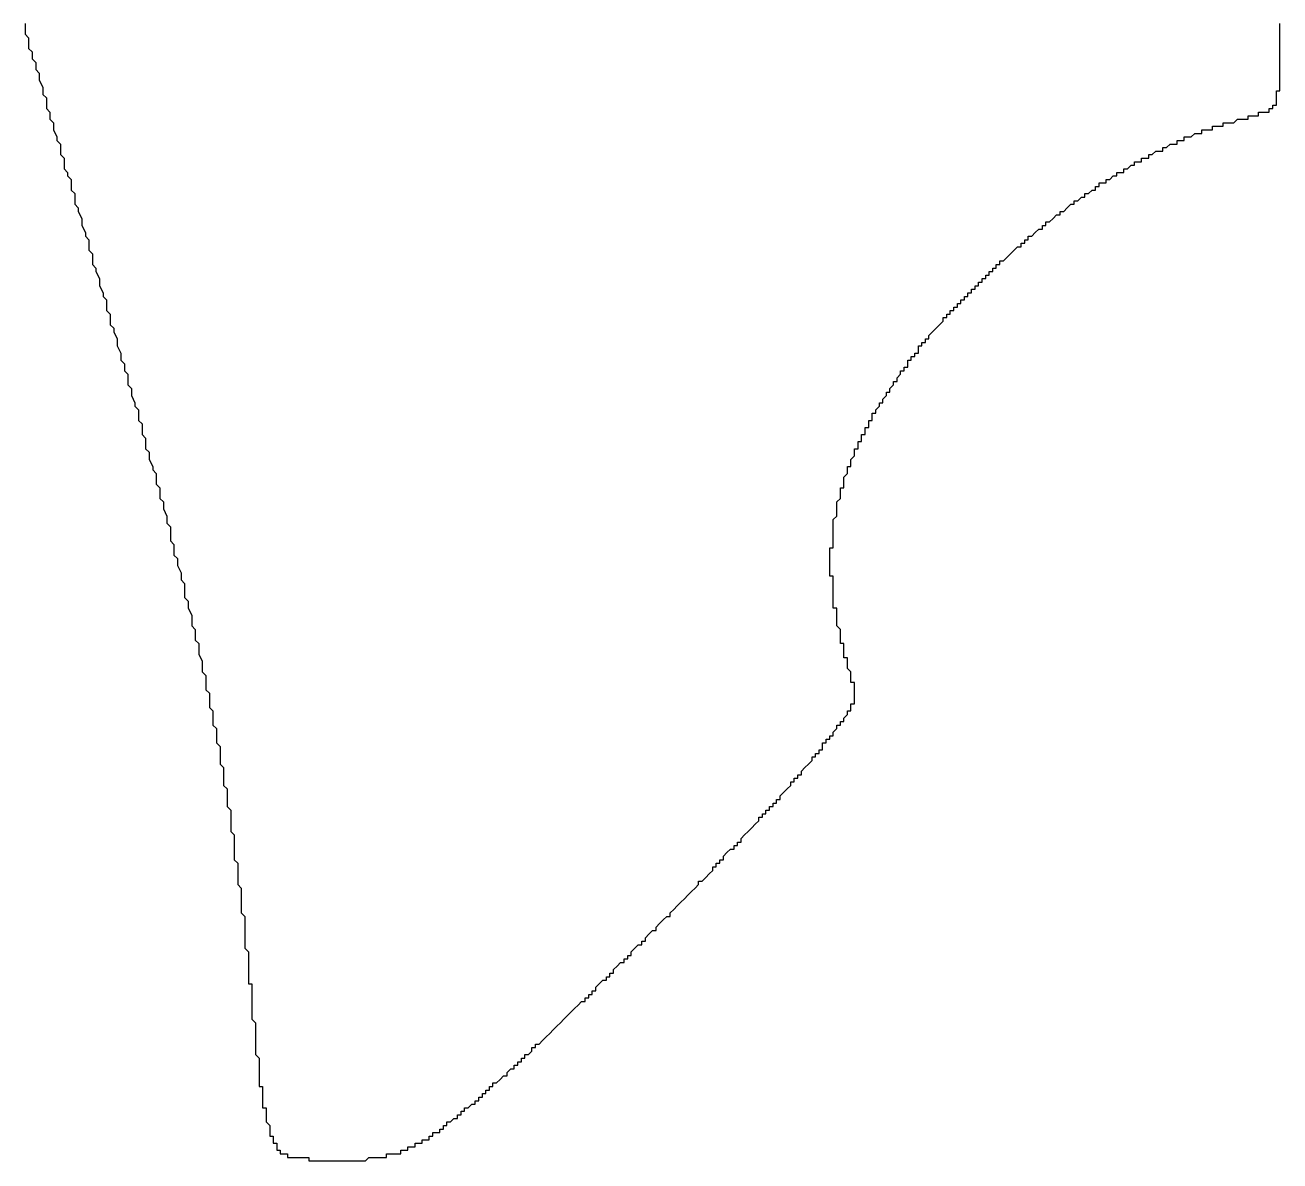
# Model space of a CAD drawing. Header units: millimetres. Extents: x 111 to 2999, y 81 to 1941.
# Drawn here: x 988.7 to 992.24, y 612.233 to 615.438 of the extents above; entities that cross this region are included whole.
import ezdxf

# ---------------------------------------------------------------- set-up
doc = ezdxf.new("R2010")
doc.units = ezdxf.units.MM

msp = doc.modelspace()

# ---------------------------------------------------------------- linework, layer by layer
for points in [[(988.7002, 615.4426, 0), (988.7002, 615.4226, 0), (988.7002, 615.4126, 0), (988.7102, 615.4026, 0), (988.7102, 615.3926, 0), (988.7102, 615.3726, 0), (988.7202, 615.3626, 0), (988.7202, 615.3526, 0), (988.7202, 615.3426, 0), (988.7302, 615.3326, 0), (988.7302, 615.3126, 0), (988.7402, 615.3026, 0), (988.7402, 615.2926, 0), (988.7402, 615.2826, 0), (988.7502, 615.2626, 0), (988.7502, 615.2526, 0), (988.7502, 615.2426, 0), (988.7602, 615.2326, 0), (988.7602, 615.2126, 0), (988.7602, 615.2026, 0), (988.7702, 615.1926, 0), (988.7702, 615.1726, 0), (988.7802, 615.1626, 0), (988.7802, 615.1526, 0), (988.7802, 615.1426, 0), (988.7902, 615.1226, 0), (988.7902, 615.1126, 0), (988.8002, 615.1026, 0), (988.8002, 615.0926, 0), (988.8002, 615.0726, 0), (988.8102, 615.0626, 0), (988.8102, 615.0526, 0), (988.8102, 615.0326, 0), (988.8202, 615.0226, 0), (988.8202, 615.0126, 0), (988.8302, 615.0026, 0), (988.8302, 614.9826, 0), (988.8302, 614.9726, 0), (988.8402, 614.9626, 0), (988.8402, 614.9426, 0), (988.8402, 614.9326, 0), (988.8502, 614.9226, 0), (988.8502, 614.9126, 0), (988.8602, 614.8926, 0), (988.8602, 614.8826, 0), (988.8602, 614.8726, 0), (988.8702, 614.8526, 0), (988.8702, 614.8426, 0), (988.8802, 614.8326, 0), (988.8802, 614.8126, 0), (988.8802, 614.8026, 0), (988.8902, 614.7926, 0), (988.8902, 614.7826, 0), (988.8902, 614.7626, 0), (988.9002, 614.7526, 0), (988.9002, 614.7426, 0), (988.9102, 614.7226, 0), (988.9102, 614.7126, 0), (988.9102, 614.7026, 0), (988.9202, 614.6826, 0), (988.9202, 614.6726, 0), (988.9302, 614.6626, 0), (988.9302, 614.6526, 0), (988.9302, 614.6326, 0), (988.9402, 614.6226, 0), (988.9402, 614.6126, 0), (988.9402, 614.5926, 0), (988.9502, 614.5826, 0), (988.9502, 614.5726, 0), (988.9602, 614.5526, 0), (988.9602, 614.5426, 0), (988.9602, 614.5326, 0), (988.9702, 614.5126, 0), (988.9702, 614.5026, 0), (988.9702, 614.4926, 0), (988.9802, 614.4826, 0), (988.9802, 614.4626, 0), (988.9902, 614.4526, 0), (988.9902, 614.4426, 0), (988.9902, 614.4226, 0), (989.0002, 614.4126, 0), (989.0002, 614.4026, 0), (989.0002, 614.3926, 0), (989.0102, 614.3726, 0), (989.0102, 614.3626, 0), (989.0202, 614.3526, 0), (989.0202, 614.3326, 0), (989.0202, 614.3226, 0), (989.0302, 614.3126, 0), (989.0302, 614.3026, 0), (989.0302, 614.2826, 0), (989.0402, 614.2726, 0), (989.0402, 614.2626, 0), (989.0402, 614.2426, 0), (989.0502, 614.2326, 0), (989.0502, 614.2226, 0), (989.0502, 614.2126, 0), (989.0602, 614.1926, 0), (989.0602, 614.1826, 0), (989.0702, 614.1726, 0), (989.0702, 614.1526, 0), (989.0702, 614.1426, 0), (989.0802, 614.1326, 0), (989.0802, 614.1226, 0), (989.0802, 614.1026, 0), (989.0902, 614.0926, 0), (989.0902, 614.0826, 0), (989.0902, 614.0726, 0), (989.1002, 614.0526, 0), (989.1002, 614.0426, 0), (989.1002, 614.0326, 0), (989.1102, 614.0226, 0), (989.1102, 614.0026, 0), (989.1102, 613.9926, 0), (989.1102, 613.9826, 0), (989.1202, 613.9726, 0), (989.1202, 613.9526, 0), (989.1202, 613.9426, 0), (989.1302, 613.9326, 0), (989.1302, 613.9226, 0), (989.1302, 613.9126, 0), (989.1402, 613.8926, 0), (989.1402, 613.8826, 0), (989.1402, 613.8726, 0), (989.1502, 613.8626, 0), (989.1502, 613.8526, 0), (989.1502, 613.8326, 0), (989.1502, 613.8226, 0), (989.1602, 613.8126, 0), (989.1602, 613.8026, 0), (989.1602, 613.7926, 0), (989.1702, 613.7726, 0), (989.1702, 613.7626, 0), (989.1702, 613.7526, 0), (989.1702, 613.7426, 0), (989.1802, 613.7326, 0), (989.1802, 613.7126, 0), (989.1802, 613.7026, 0), (989.1902, 613.6926, 0), (989.1902, 613.6826, 0), (989.1902, 613.6726, 0), (989.1902, 613.6626, 0), (989.2002, 613.6426, 0), (989.2002, 613.6326, 0), (989.2002, 613.6226, 0), (989.2002, 613.6126, 0), (989.2102, 613.6026, 0), (989.2102, 613.5926, 0), (989.2102, 613.5826, 0), (989.2102, 613.5626, 0), (989.2202, 613.5526, 0), (989.2202, 613.5426, 0), (989.2202, 613.5326, 0), (989.2202, 613.5226, 0), (989.2202, 613.5126, 0), (989.2302, 613.5026, 0), (989.2302, 613.4926, 0), (989.2302, 613.4826, 0), (989.2302, 613.4626, 0), (989.2402, 613.4526, 0), (989.2402, 613.4426, 0), (989.2402, 613.4326, 0), (989.2402, 613.4226, 0), (989.2402, 613.4126, 0), (989.2502, 613.4026, 0), (989.2502, 613.3926, 0), (989.2502, 613.3826, 0), (989.2502, 613.3726, 0), (989.2502, 613.3626, 0), (989.2502, 613.3526, 0), (989.2602, 613.3426, 0), (989.2602, 613.3326, 0), (989.2602, 613.3226, 0), (989.2602, 613.3126, 0), (989.2602, 613.3026, 0), (989.2602, 613.2926, 0), (989.2702, 613.2826, 0), (989.2702, 613.2726, 0), (989.2702, 613.2626, 0), (989.2702, 613.2526, 0), (989.2702, 613.2426, 0), (989.2702, 613.2326, 0), (989.2802, 613.2226, 0), (989.2802, 613.2126, 0), (989.2802, 613.2026, 0), (989.2802, 613.1926, 0), (989.2802, 613.1826, 0), (989.2802, 613.1726, 0), (989.2802, 613.1626, 0), (989.2902, 613.1526, 0), (989.2902, 613.1426, 0), (989.2902, 613.1326, 0), (989.2902, 613.1226, 0), (989.2902, 613.1126, 0), (989.2902, 613.1026, 0), (989.2902, 613.0926, 0), (989.2902, 613.0826, 0), (989.3002, 613.0726, 0), (989.3002, 613.0726, 0), (989.3002, 613.0626, 0), (989.3002, 613.0526, 0), (989.3002, 613.0426, 0), (989.3002, 613.0326, 0), (989.3002, 613.0226, 0), (989.3002, 613.0126, 0), (989.3102, 613.0026, 0), (989.3102, 612.9926, 0), (989.3102, 612.9926, 0), (989.3102, 612.9826, 0), (989.3102, 612.9726, 0), (989.3102, 612.9626, 0), (989.3102, 612.9526, 0), (989.3102, 612.9426, 0), (989.3102, 612.9326, 0), (989.3102, 612.9326, 0), (989.3202, 612.9226, 0), (989.3202, 612.9126, 0), (989.3202, 612.9026, 0), (989.3202, 612.8926, 0), (989.3202, 612.8926, 0), (989.3202, 612.8826, 0), (989.3202, 612.8726, 0), (989.3202, 612.8626, 0), (989.3202, 612.8526, 0), (989.3202, 612.8526, 0), (989.3202, 612.8426, 0), (989.3202, 612.8326, 0), (989.3302, 612.8226, 0), (989.3302, 612.8126, 0), (989.3302, 612.8126, 0), (989.3302, 612.8026, 0), (989.3302, 612.7926, 0), (989.3302, 612.7826, 0), (989.3302, 612.7826, 0), (989.3302, 612.7726, 0), (989.3302, 612.7626, 0), (989.3302, 612.7526, 0), (989.3302, 612.7526, 0), (989.3302, 612.7426, 0), (989.3302, 612.7326, 0), (989.3402, 612.7326, 0), (989.3402, 612.7226, 0), (989.3402, 612.7126, 0), (989.3402, 612.7026, 0), (989.3402, 612.7026, 0), (989.3402, 612.6926, 0), (989.3402, 612.6826, 0), (989.3402, 612.6826, 0), (989.3402, 612.6726, 0), (989.3402, 612.6626, 0), (989.3402, 612.6626, 0), (989.3402, 612.6526, 0), (989.3402, 612.6426, 0), (989.3402, 612.6426, 0), (989.3402, 612.6326, 0), (989.3502, 612.6226, 0), (989.3502, 612.6226, 0), (989.3502, 612.6126, 0), (989.3502, 612.6126, 0), (989.3502, 612.6026, 0), (989.3502, 612.5926, 0), (989.3502, 612.5926, 0), (989.3502, 612.5826, 0), (989.3502, 612.5826, 0), (989.3502, 612.5726, 0), (989.3502, 612.5626, 0), (989.3502, 612.5626, 0), (989.3502, 612.5526, 0), (989.3502, 612.5526, 0), (989.3502, 612.5426, 0), (989.3502, 612.5426, 0), (989.3502, 612.5326, 0), (989.3602, 612.5226, 0), (989.3602, 612.5226, 0), (989.3602, 612.5126, 0), (989.3602, 612.5126, 0), (989.3602, 612.5026, 0), (989.3602, 612.5026, 0), (989.3602, 612.4926, 0), (989.3602, 612.4926, 0), (989.3602, 612.4826, 0), (989.3602, 612.4826, 0), (989.3602, 612.4726, 0), (989.3602, 612.4726, 0), (989.3602, 612.4626, 0), (989.3602, 612.4626, 0), (989.3602, 612.4526, 0), (989.3602, 612.4526, 0), (989.3602, 612.4426, 0), (989.3702, 612.4426, 0), (989.3702, 612.4426, 0), (989.3702, 612.4326, 0), (989.3702, 612.4326, 0), (989.3702, 612.4226, 0), (989.3702, 612.4226, 0), (989.3702, 612.4126, 0), (989.3702, 612.4126, 0), (989.3702, 612.4126, 0), (989.3702, 612.4026, 0), (989.3702, 612.4026, 0), (989.3702, 612.3926, 0), (989.3702, 612.3926, 0), (989.3702, 612.3926, 0), (989.3702, 612.3826, 0), (989.3802, 612.3826, 0), (989.3802, 612.3826, 0), (989.3802, 612.3726, 0), (989.3802, 612.3726, 0), (989.3802, 612.3726, 0), (989.3802, 612.3626, 0), (989.3802, 612.3626, 0), (989.3802, 612.3626, 0), (989.3802, 612.3526, 0), (989.3802, 612.3526, 0), (989.3802, 612.3526, 0), (989.3802, 612.3426, 0), (989.3802, 612.3426, 0), (989.3802, 612.3426, 0), (989.3802, 612.3426, 0), (989.3902, 612.3326, 0), (989.3902, 612.3326, 0), (989.3902, 612.3326, 0), (989.3902, 612.3326, 0), (989.3902, 612.3226, 0), (989.3902, 612.3226, 0), (989.3902, 612.3226, 0), (989.3902, 612.3226, 0), (989.3902, 612.3126, 0), (989.3902, 612.3126, 0), (989.3902, 612.3126, 0), (989.3902, 612.3126, 0), (989.3902, 612.3126, 0), (989.3902, 612.3026, 0), (989.4002, 612.3026, 0), (989.4002, 612.3026, 0), (989.4002, 612.3026, 0), (989.4002, 612.3026, 0), (989.4002, 612.2926, 0), (989.4002, 612.2926, 0), (989.4002, 612.2926, 0), (989.4002, 612.2926, 0), (989.4002, 612.2926, 0), (989.4002, 612.2926, 0), (989.4002, 612.2826, 0), (989.4002, 612.2826, 0), (989.4002, 612.2826, 0), (989.4002, 612.2826, 0), (989.4002, 612.2826, 0), (989.4002, 612.2826, 0), (989.4102, 612.2826, 0), (989.4102, 612.2726, 0), (989.4102, 612.2726, 0), (989.4102, 612.2726, 0), (989.4102, 612.2726, 0), (989.4102, 612.2726, 0), (989.4102, 612.2726, 0), (989.4102, 612.2726, 0), (989.4102, 612.2726, 0), (989.4102, 612.2726, 0), (989.4102, 612.2726, 0), (989.4102, 612.2626, 0), (989.4102, 612.2626, 0), (989.4102, 612.2626, 0), (989.4102, 612.2626, 0), (989.4102, 612.2626, 0), (989.4102, 612.2626, 0), (989.4102, 612.2626, 0), (989.4102, 612.2626, 0), (989.4102, 612.2626, 0), (989.4102, 612.2626, 0), (989.4102, 612.2626, 0), (989.4102, 612.2626, 0), (989.4102, 612.2626, 0), (989.4202, 612.2626, 0), (989.4202, 612.2626, 0), (989.4202, 612.2626, 0), (989.4202, 612.2626, 0), (989.4202, 612.2626, 0), (989.4202, 612.2626, 0), (989.4202, 612.2626, 0), (989.4202, 612.2626, 0), (989.4202, 612.2626, 0), (989.4202, 612.2626, 0), (989.4202, 612.2626, 0), (989.4202, 612.2526, 0), (989.4202, 612.2526, 0), (989.4202, 612.2526, 0), (989.4202, 612.2526, 0), (989.4202, 612.2526, 0), (989.4202, 612.2526, 0), (989.4202, 612.2526, 0), (989.4202, 612.2526, 0), (989.4202, 612.2526, 0), (989.4202, 612.2526, 0), (989.4202, 612.2526, 0), (989.4202, 612.2526, 0), (989.4202, 612.2526, 0), (989.4202, 612.2526, 0), (989.4202, 612.2526, 0), (989.4202, 612.2526, 0), (989.4202, 612.2526, 0), (989.4202, 612.2526, 0), (989.4202, 612.2526, 0), (989.4202, 612.2526, 0), (989.4202, 612.2526, 0), (989.4202, 612.2526, 0), (989.4202, 612.2526, 0), (989.4202, 612.2526, 0), (989.4202, 612.2526, 0), (989.4202, 612.2526, 0), (989.4202, 612.2526, 0), (989.4202, 612.2526, 0), (989.4202, 612.2526, 0), (989.4202, 612.2526, 0), (989.4202, 612.2526, 0), (989.4202, 612.2526, 0), (989.4202, 612.2526, 0), (989.4202, 612.2526, 0), (989.4202, 612.2526, 0), (989.4202, 612.2526, 0), (989.4202, 612.2526, 0), (989.4202, 612.2526, 0), (989.4202, 612.2526, 0), (989.4202, 612.2526, 0), (989.4202, 612.2526, 0), (989.4202, 612.2526, 0), (989.4202, 612.2526, 0), (989.4202, 612.2526, 0), (989.4202, 612.2526, 0), (989.4202, 612.2526, 0), (989.4302, 612.2526, 0), (989.4302, 612.2526, 0), (989.4302, 612.2526, 0), (989.4302, 612.2526, 0), (989.4302, 612.2526, 0), (989.4302, 612.2526, 0), (989.4302, 612.2526, 0), (989.4302, 612.2526, 0), (989.4302, 612.2526, 0), (989.4302, 612.2526, 0), (989.4302, 612.2526, 0), (989.4302, 612.2526, 0), (989.4302, 612.2526, 0), (989.4302, 612.2526, 0), (989.4302, 612.2526, 0), (989.4402, 612.2526, 0), (989.4402, 612.2526, 0), (989.4402, 612.2526, 0), (989.4402, 612.2526, 0), (989.4402, 612.2526, 0), (989.4402, 612.2526, 0), (989.4402, 612.2526, 0), (989.4402, 612.2526, 0), (989.4402, 612.2526, 0), (989.4402, 612.2426, 0), (989.4502, 612.2426, 0), (989.4502, 612.2426, 0), (989.4502, 612.2426, 0), (989.4502, 612.2426, 0), (989.4502, 612.2426, 0), (989.4502, 612.2426, 0), (989.4502, 612.2426, 0), (989.4602, 612.2426, 0), (989.4602, 612.2426, 0), (989.4602, 612.2426, 0), (989.4602, 612.2426, 0), (989.4602, 612.2426, 0), (989.4602, 612.2426, 0), (989.4602, 612.2426, 0), (989.4702, 612.2426, 0), (989.4702, 612.2426, 0), (989.4702, 612.2426, 0), (989.4702, 612.2426, 0), (989.4702, 612.2426, 0), (989.4702, 612.2426, 0), (989.4702, 612.2426, 0), (989.4802, 612.2426, 0), (989.4802, 612.2426, 0), (989.4802, 612.2426, 0), (989.4802, 612.2426, 0), (989.4802, 612.2426, 0), (989.4802, 612.2426, 0), (989.4902, 612.2426, 0), (989.4902, 612.2426, 0), (989.4902, 612.2426, 0), (989.4902, 612.2426, 0), (989.4902, 612.2426, 0), (989.4902, 612.2426, 0), (989.5002, 612.2426, 0), (989.5002, 612.2426, 0), (989.5002, 612.2426, 0), (989.5002, 612.2426, 0), (989.5002, 612.2426, 0), (989.5002, 612.2326, 0), (989.5102, 612.2326, 0), (989.5102, 612.2326, 0), (989.5102, 612.2326, 0), (989.5102, 612.2326, 0), (989.5102, 612.2326, 0), (989.5102, 612.2326, 0), (989.5202, 612.2326, 0), (989.5202, 612.2326, 0), (989.5202, 612.2326, 0), (989.5202, 612.2326, 0), (989.5202, 612.2326, 0), (989.5202, 612.2326, 0), (989.5302, 612.2326, 0), (989.5302, 612.2326, 0), (989.5302, 612.2326, 0), (989.5302, 612.2326, 0), (989.5302, 612.2326, 0), (989.5402, 612.2326, 0), (989.5402, 612.2326, 0), (989.5402, 612.2326, 0), (989.5402, 612.2326, 0), (989.5402, 612.2326, 0), (989.5402, 612.2326, 0), (989.5502, 612.2326, 0), (989.5502, 612.2326, 0), (989.5502, 612.2326, 0), (989.5502, 612.2326, 0), (989.5502, 612.2326, 0), (989.5502, 612.2326, 0), (989.5602, 612.2326, 0), (989.5602, 612.2326, 0), (989.5602, 612.2326, 0), (989.5602, 612.2326, 0), (989.5602, 612.2326, 0), (989.5702, 612.2326, 0), (989.5702, 612.2326, 0), (989.5702, 612.2326, 0), (989.5702, 612.2326, 0), (989.5702, 612.2326, 0), (989.5702, 612.2326, 0), (989.5802, 612.2326, 0), (989.5802, 612.2326, 0), (989.5802, 612.2326, 0), (989.5802, 612.2326, 0), (989.5802, 612.2326, 0), (989.5902, 612.2326, 0), (989.5902, 612.2326, 0), (989.5902, 612.2326, 0), (989.5902, 612.2326, 0), (989.5902, 612.2326, 0), (989.5902, 612.2326, 0), (989.6002, 612.2326, 0), (989.6002, 612.2326, 0), (989.6002, 612.2326, 0), (989.6002, 612.2326, 0), (989.6002, 612.2326, 0), (989.6002, 612.2326, 0), (989.6102, 612.2326, 0), (989.6102, 612.2326, 0), (989.6102, 612.2326, 0), (989.6102, 612.2326, 0), (989.6102, 612.2326, 0), (989.6202, 612.2326, 0), (989.6202, 612.2326, 0), (989.6202, 612.2326, 0), (989.6202, 612.2326, 0), (989.6202, 612.2326, 0), (989.6202, 612.2326, 0), (989.6302, 612.2326, 0), (989.6302, 612.2326, 0), (989.6302, 612.2326, 0), (989.6302, 612.2326, 0), (989.6302, 612.2326, 0), (989.6402, 612.2326, 0), (989.6402, 612.2326, 0), (989.6402, 612.2326, 0), (989.6402, 612.2326, 0), (989.6402, 612.2326, 0), (989.6402, 612.2326, 0), (989.6502, 612.2326, 0), (989.6502, 612.2326, 0), (989.6502, 612.2326, 0), (989.6502, 612.2326, 0), (989.6502, 612.2326, 0), (989.6502, 612.2326, 0), (989.6602, 612.2326, 0), (989.6602, 612.2326, 0), (989.6602, 612.2326, 0), (989.6602, 612.2326, 0), (989.6602, 612.2326, 0), (989.6702, 612.2426, 0), (989.6702, 612.2426, 0), (989.6702, 612.2426, 0), (989.6702, 612.2426, 0), (989.6702, 612.2426, 0), (989.6702, 612.2426, 0), (989.6802, 612.2426, 0), (989.6802, 612.2426, 0), (989.6802, 612.2426, 0), (989.6802, 612.2426, 0), (989.6802, 612.2426, 0), (989.6802, 612.2426, 0), (989.6902, 612.2426, 0), (989.6902, 612.2426, 0), (989.6902, 612.2426, 0), (989.6902, 612.2426, 0), (989.6902, 612.2426, 0), (989.6902, 612.2426, 0), (989.7002, 612.2426, 0), (989.7002, 612.2426, 0), (989.7002, 612.2426, 0), (989.7002, 612.2426, 0), (989.7002, 612.2426, 0), (989.7002, 612.2426, 0), (989.7102, 612.2426, 0), (989.7102, 612.2426, 0), (989.7102, 612.2426, 0), (989.7102, 612.2426, 0), (989.7102, 612.2426, 0), (989.7102, 612.2426, 0), (989.7202, 612.2426, 0), (989.7202, 612.2426, 0), (989.7202, 612.2426, 0), (989.7202, 612.2426, 0), (989.7202, 612.2526, 0), (989.7202, 612.2526, 0), (989.7302, 612.2526, 0), (989.7302, 612.2526, 0), (989.7302, 612.2526, 0), (989.7302, 612.2526, 0), (989.7302, 612.2526, 0), (989.7302, 612.2526, 0), (989.7302, 612.2526, 0), (989.7402, 612.2526, 0), (989.7402, 612.2526, 0), (989.7402, 612.2526, 0), (989.7402, 612.2526, 0), (989.7402, 612.2526, 0), (989.7402, 612.2526, 0), (989.7402, 612.2526, 0), (989.7502, 612.2526, 0), (989.7502, 612.2526, 0), (989.7502, 612.2526, 0), (989.7502, 612.2526, 0), (989.7502, 612.2526, 0), (989.7502, 612.2526, 0), (989.7502, 612.2526, 0), (989.7602, 612.2526, 0), (989.7602, 612.2626, 0), (989.7602, 612.2626, 0), (989.7602, 612.2626, 0), (989.7602, 612.2626, 0), (989.7602, 612.2626, 0), (989.7602, 612.2626, 0), (989.7602, 612.2626, 0), (989.7702, 612.2626, 0), (989.7702, 612.2626, 0), (989.7702, 612.2626, 0), (989.7702, 612.2626, 0), (989.7702, 612.2626, 0), (989.7702, 612.2626, 0), (989.7702, 612.2626, 0), (989.7802, 612.2626, 0), (989.7802, 612.2626, 0), (989.7802, 612.2626, 0), (989.7802, 612.2626, 0), (989.7802, 612.2626, 0), (989.7802, 612.2626, 0), (989.7802, 612.2726, 0), (989.7802, 612.2726, 0), (989.7902, 612.2726, 0), (989.7902, 612.2726, 0), (989.7902, 612.2726, 0), (989.7902, 612.2726, 0), (989.7902, 612.2726, 0), (989.7902, 612.2726, 0), (989.7902, 612.2726, 0), (989.8002, 612.2726, 0), (989.8002, 612.2726, 0), (989.8002, 612.2726, 0), (989.8002, 612.2726, 0), (989.8002, 612.2726, 0), (989.8002, 612.2826, 0), (989.8002, 612.2826, 0), (989.8102, 612.2826, 0), (989.8102, 612.2826, 0), (989.8102, 612.2826, 0), (989.8102, 612.2826, 0), (989.8102, 612.2826, 0), (989.8102, 612.2826, 0), (989.8202, 612.2826, 0), (989.8202, 612.2826, 0), (989.8202, 612.2826, 0), (989.8202, 612.2926, 0), (989.8202, 612.2926, 0), (989.8202, 612.2926, 0), (989.8302, 612.2926, 0), (989.8302, 612.2926, 0), (989.8302, 612.2926, 0), (989.8302, 612.2926, 0), (989.8302, 612.2926, 0), (989.8402, 612.2926, 0), (989.8402, 612.3026, 0), (989.8402, 612.3026, 0), (989.8402, 612.3026, 0), (989.8402, 612.3026, 0), (989.8402, 612.3026, 0), (989.8502, 612.3026, 0), (989.8502, 612.3026, 0), (989.8502, 612.3026, 0), (989.8502, 612.3126, 0), (989.8502, 612.3126, 0), (989.8602, 612.3126, 0), (989.8602, 612.3126, 0), (989.8602, 612.3126, 0), (989.8602, 612.3126, 0), (989.8702, 612.3126, 0), (989.8702, 612.3226, 0), (989.8702, 612.3226, 0), (989.8702, 612.3226, 0), (989.8702, 612.3226, 0), (989.8802, 612.3226, 0), (989.8802, 612.3226, 0), (989.8802, 612.3326, 0), (989.8802, 612.3326, 0), (989.8902, 612.3326, 0), (989.8902, 612.3326, 0), (989.8902, 612.3326, 0), (989.8902, 612.3426, 0), (989.9002, 612.3426, 0), (989.9002, 612.3426, 0), (989.9002, 612.3426, 0), (989.9002, 612.3426, 0), (989.9102, 612.3526, 0), (989.9102, 612.3526, 0), (989.9102, 612.3526, 0), (989.9202, 612.3526, 0), (989.9202, 612.3526, 0), (989.9202, 612.3626, 0), (989.9202, 612.3626, 0), (989.9302, 612.3626, 0), (989.9302, 612.3626, 0), (989.9302, 612.3726, 0), (989.9302, 612.3726, 0), (989.9402, 612.3726, 0), (989.9402, 612.3726, 0), (989.9402, 612.3826, 0), (989.9502, 612.3826, 0), (989.9502, 612.3826, 0), (989.9502, 612.3826, 0), (989.9602, 612.3926, 0), (989.9602, 612.3926, 0), (989.9602, 612.3926, 0), (989.9702, 612.3926, 0), (989.9702, 612.4026, 0), (989.9702, 612.4026, 0), (989.9802, 612.4026, 0), (989.9802, 612.4026, 0), (989.9802, 612.4126, 0), (989.9902, 612.4126, 0), (989.9902, 612.4126, 0), (989.9902, 612.4226, 0), (990.0002, 612.4226, 0), (990.0002, 612.4226, 0), (990.0002, 612.4326, 0), (990.0102, 612.4326, 0), (990.0102, 612.4326, 0), (990.0102, 612.4426, 0), (990.0202, 612.4426, 0), (990.0202, 612.4426, 0), (990.0202, 612.4526, 0), (990.0302, 612.4526, 0), (990.0302, 612.4526, 0), (990.0402, 612.4626, 0), (990.0402, 612.4626, 0), (990.0402, 612.4626, 0), (990.0502, 612.4726, 0), (990.0502, 612.4726, 0), (990.0602, 612.4726, 0), (990.0602, 612.4826, 0), (990.0602, 612.4826, 0), (990.0702, 612.4926, 0), (990.0702, 612.4926, 0), (990.0802, 612.4926, 0), (990.0802, 612.5026, 0), (990.0902, 612.5026, 0), (990.0902, 612.5026, 0), (990.0902, 612.5126, 0), (990.1002, 612.5126, 0), (990.1002, 612.5226, 0), (990.1102, 612.5226, 0), (990.1102, 612.5326, 0), (990.1202, 612.5326, 0), (990.1202, 612.5326, 0), (990.1302, 612.5426, 0), (990.1302, 612.5426, 0), (990.1302, 612.5526, 0), (990.1402, 612.5526, 0), (990.1402, 612.5626, 0), (990.1502, 612.5626, 0), (990.1502, 612.5626, 0), (990.1602, 612.5726, 0), (990.1602, 612.5726, 0), (990.1702, 612.5826, 0), (990.1702, 612.5826, 0), (990.1802, 612.5926, 0), (990.1802, 612.5926, 0), (990.1902, 612.6026, 0), (990.1902, 612.6026, 0), (990.2002, 612.6126, 0), (990.2002, 612.6126, 0), (990.2102, 612.6226, 0), (990.2102, 612.6226, 0), (990.2202, 612.6326, 0), (990.2202, 612.6326, 0), (990.2302, 612.6426, 0), (990.2302, 612.6426, 0), (990.2402, 612.6526, 0), (990.2402, 612.6526, 0), (990.2502, 612.6626, 0), (990.2502, 612.6626, 0), (990.2602, 612.6726, 0), (990.2602, 612.6726, 0), (990.2702, 612.6826, 0), (990.2802, 612.6826, 0), (990.2802, 612.6926, 0), (990.2902, 612.6926, 0), (990.2902, 612.7026, 0), (990.3002, 612.7026, 0), (990.3002, 612.7126, 0), (990.3102, 612.7126, 0), (990.3102, 612.7226, 0), (990.3202, 612.7326, 0), (990.3202, 612.7326, 0), (990.3302, 612.7426, 0), (990.3402, 612.7426, 0), (990.3402, 612.7526, 0), (990.3502, 612.7526, 0), (990.3502, 612.7626, 0), (990.3602, 612.7626, 0), (990.3602, 612.7726, 0), (990.3702, 612.7826, 0), (990.3702, 612.7826, 0), (990.3802, 612.7926, 0), (990.3902, 612.7926, 0), (990.3902, 612.8026, 0), (990.4002, 612.8026, 0), (990.4002, 612.8126, 0), (990.4102, 612.8126, 0), (990.4102, 612.8226, 0), (990.4202, 612.8326, 0), (990.4202, 612.8326, 0), (990.4302, 612.8426, 0), (990.4402, 612.8426, 0), (990.4402, 612.8526, 0), (990.4502, 612.8526, 0), (990.4502, 612.8626, 0), (990.4602, 612.8726, 0), (990.4602, 612.8726, 0), (990.4702, 612.8826, 0), (990.4802, 612.8826, 0), (990.4802, 612.8926, 0), (990.4902, 612.9026, 0), (990.4902, 612.9026, 0), (990.5002, 612.9126, 0), (990.5002, 612.9126, 0), (990.5102, 612.9226, 0), (990.5202, 612.9226, 0), (990.5202, 612.9326, 0), (990.5302, 612.9426, 0), (990.5302, 612.9426, 0), (990.5402, 612.9526, 0), (990.5402, 612.9526, 0), (990.5502, 612.9626, 0), (990.5502, 612.9626, 0), (990.5602, 612.9726, 0), (990.5702, 612.9826, 0), (990.5702, 612.9826, 0), (990.5802, 612.9926, 0), (990.5802, 612.9926, 0), (990.5902, 613.0026, 0), (990.5902, 613.0026, 0), (990.6002, 613.0126, 0), (990.6002, 613.0226, 0), (990.6102, 613.0226, 0), (990.6202, 613.0326, 0), (990.6202, 613.0326, 0), (990.6302, 613.0426, 0), (990.6302, 613.0426, 0), (990.6402, 613.0526, 0), (990.6402, 613.0626, 0), (990.6502, 613.0626, 0), (990.6502, 613.0726, 0), (990.6602, 613.0726, 0), (990.6602, 613.0826, 0), (990.6702, 613.0826, 0), (990.6702, 613.0926, 0), (990.6802, 613.1026, 0), (990.6802, 613.1026, 0), (990.6902, 613.1126, 0), (990.7002, 613.1126, 0), (990.7002, 613.1226, 0), (990.7102, 613.1226, 0), (990.7102, 613.1326, 0), (990.7202, 613.1326, 0), (990.7202, 613.1426, 0), (990.7302, 613.1526, 0), (990.7302, 613.1526, 0), (990.7402, 613.1626, 0), (990.7402, 613.1626, 0), (990.7502, 613.1726, 0), (990.7502, 613.1726, 0), (990.7602, 613.1826, 0), (990.7602, 613.1826, 0), (990.7702, 613.1926, 0), (990.7702, 613.1926, 0), (990.7702, 613.2026, 0), (990.7802, 613.2026, 0), (990.7802, 613.2126, 0), (990.7902, 613.2126, 0), (990.7902, 613.2226, 0), (990.8002, 613.2226, 0), (990.8002, 613.2326, 0), (990.8102, 613.2326, 0), (990.8102, 613.2426, 0), (990.8202, 613.2426, 0), (990.8202, 613.2526, 0), (990.8302, 613.2526, 0), (990.8302, 613.2626, 0), (990.8302, 613.2626, 0), (990.8402, 613.2726, 0), (990.8402, 613.2726, 0), (990.8502, 613.2826, 0), (990.8502, 613.2826, 0), (990.8602, 613.2926, 0), (990.8602, 613.2926, 0), (990.8602, 613.3026, 0), (990.8702, 613.3026, 0), (990.8702, 613.3126, 0), (990.8802, 613.3126, 0), (990.8802, 613.3126, 0), (990.8802, 613.3226, 0), (990.8902, 613.3226, 0), (990.8902, 613.3326, 0), (990.8902, 613.3326, 0), (990.9002, 613.3426, 0), (990.9002, 613.3426, 0), (990.9002, 613.3426, 0), (990.9102, 613.3526, 0), (990.9102, 613.3526, 0), (990.9202, 613.3626, 0), (990.9202, 613.3626, 0), (990.9202, 613.3726, 0), (990.9302, 613.3726, 0), (990.9302, 613.3726, 0), (990.9302, 613.3826, 0), (990.9302, 613.3826, 0), (990.9402, 613.3826, 0), (990.9402, 613.3926, 0), (990.9402, 613.3926, 0), (990.9502, 613.3926, 0), (990.9502, 613.4026, 0), (990.9502, 613.4026, 0), (990.9502, 613.4126, 0), (990.9602, 613.4126, 0), (990.9602, 613.4126, 0), (990.9602, 613.4226, 0), (990.9702, 613.4226, 0), (990.9702, 613.4226, 0), (990.9702, 613.4326, 0), (990.9702, 613.4326, 0), (990.9802, 613.4326, 0), (990.9802, 613.4326, 0), (990.9802, 613.4426, 0), (990.9802, 613.4426, 0), (990.9802, 613.4426, 0), (990.9902, 613.4526, 0), (990.9902, 613.4526, 0), (990.9902, 613.4526, 0), (990.9902, 613.4526, 0), (990.9902, 613.4626, 0), (991.0002, 613.4626, 0), (991.0002, 613.4626, 0), (991.0002, 613.4726, 0), (991.0002, 613.4726, 0), (991.0002, 613.4726, 0), (991.0102, 613.4726, 0), (991.0102, 613.4826, 0), (991.0102, 613.4826, 0), (991.0102, 613.4826, 0), (991.0102, 613.4826, 0), (991.0102, 613.4826, 0), (991.0202, 613.4926, 0), (991.0202, 613.4926, 0), (991.0202, 613.4926, 0), (991.0202, 613.4926, 0), (991.0202, 613.5026, 0), (991.0202, 613.5026, 0), (991.0202, 613.5026, 0), (991.0202, 613.5026, 0), (991.0302, 613.5026, 0), (991.0302, 613.5026, 0), (991.0302, 613.5126, 0), (991.0302, 613.5126, 0), (991.0302, 613.5126, 0), (991.0302, 613.5126, 0), (991.0302, 613.5126, 0), (991.0302, 613.5126, 0), (991.0302, 613.5226, 0), (991.0302, 613.5226, 0), (991.0302, 613.5226, 0), (991.0402, 613.5226, 0), (991.0402, 613.5226, 0), (991.0402, 613.5226, 0), (991.0402, 613.5226, 0), (991.0402, 613.5326, 0), (991.0402, 613.5326, 0), (991.0402, 613.5326, 0), (991.0402, 613.5326, 0), (991.0402, 613.5326, 0), (991.0402, 613.5326, 0), (991.0402, 613.5326, 0), (991.0402, 613.5326, 0), (991.0402, 613.5326, 0), (991.0402, 613.5326, 0), (991.0402, 613.5326, 0), (991.0402, 613.5426, 0), (991.0402, 613.5426, 0), (991.0402, 613.5426, 0), (991.0402, 613.5426, 0), (991.0402, 613.5426, 0), (991.0402, 613.5426, 0), (991.0402, 613.5426, 0), (991.0402, 613.5426, 0), (991.0402, 613.5426, 0), (991.0402, 613.5426, 0), (991.0402, 613.5426, 0), (991.0402, 613.5426, 0)], [(992.2202, 615.2026, 0), (992.2202, 615.2026, 0), (992.2202, 615.2026, 0), (992.2202, 615.2026, 0), (992.2202, 615.2026, 0), (992.2202, 615.2026, 0), (992.2202, 615.2026, 0), (992.2202, 615.2026, 0), (992.2202, 615.2026, 0), (992.2202, 615.2026, 0), (992.2202, 615.2126, 0), (992.2202, 615.2126, 0), (992.2302, 615.2126, 0), (992.2302, 615.2126, 0), (992.2302, 615.2126, 0), (992.2302, 615.2126, 0), (992.2302, 615.2126, 0), (992.2302, 615.2126, 0), (992.2302, 615.2126, 0), (992.2302, 615.2126, 0), (992.2302, 615.2226, 0), (992.2302, 615.2226, 0), (992.2302, 615.2226, 0), (992.2302, 615.2226, 0), (992.2302, 615.2226, 0), (992.2302, 615.2226, 0), (992.2302, 615.2226, 0), (992.2302, 615.2326, 0), (992.2302, 615.2326, 0), (992.2302, 615.2326, 0), (992.2302, 615.2326, 0), (992.2302, 615.2326, 0), (992.2302, 615.2326, 0), (992.2302, 615.2426, 0), (992.2302, 615.2426, 0), (992.2302, 615.2426, 0), (992.2302, 615.2426, 0), (992.2302, 615.2426, 0), (992.2302, 615.2526, 0), (992.2302, 615.2526, 0), (992.2402, 615.2526, 0), (992.2402, 615.2526, 0), (992.2402, 615.2526, 0), (992.2402, 615.2626, 0), (992.2402, 615.2626, 0), (992.2402, 615.2626, 0), (992.2402, 615.2626, 0), (992.2402, 615.2726, 0), (992.2402, 615.2726, 0), (992.2402, 615.2726, 0), (992.2402, 615.2726, 0), (992.2402, 615.2826, 0), (992.2402, 615.2826, 0), (992.2402, 615.2826, 0), (992.2402, 615.2826, 0), (992.2402, 615.2926, 0), (992.2402, 615.2926, 0), (992.2402, 615.2926, 0), (992.2402, 615.3026, 0), (992.2402, 615.3026, 0), (992.2402, 615.3026, 0), (992.2402, 615.3026, 0), (992.2402, 615.3126, 0), (992.2402, 615.3126, 0), (992.2402, 615.3126, 0), (992.2402, 615.3226, 0), (992.2402, 615.3226, 0), (992.2402, 615.3226, 0), (992.2402, 615.3326, 0), (992.2402, 615.3326, 0), (992.2402, 615.3326, 0), (992.2402, 615.3426, 0), (992.2402, 615.3426, 0), (992.2402, 615.3526, 0), (992.2402, 615.3526, 0), (992.2402, 615.3526, 0), (992.2402, 615.3626, 0), (992.2402, 615.3626, 0), (992.2402, 615.3626, 0), (992.2402, 615.3726, 0), (992.2402, 615.3726, 0), (992.2402, 615.3826, 0), (992.2402, 615.3826, 0), (992.2402, 615.3826, 0), (992.2402, 615.3926, 0), (992.2402, 615.3926, 0), (992.2402, 615.4026, 0), (992.2402, 615.4026, 0), (992.2402, 615.4126, 0), (992.2402, 615.4126, 0), (992.2402, 615.4126, 0), (992.2402, 615.4226, 0), (992.2402, 615.4226, 0), (992.2402, 615.4326, 0), (992.2402, 615.4326, 0), (992.2402, 615.4426, 0)], [(991.0402, 613.5426, 0), (991.0402, 613.5426, 0), (991.0402, 613.5426, 0), (991.0402, 613.5426, 0), (991.0402, 613.5426, 0), (991.0402, 613.5426, 0), (991.0402, 613.5426, 0), (991.0402, 613.5426, 0), (991.0402, 613.5426, 0), (991.0402, 613.5426, 0), (991.0402, 613.5426, 0), (991.0402, 613.5526, 0), (991.0402, 613.5526, 0), (991.0402, 613.5526, 0), (991.0402, 613.5526, 0), (991.0402, 613.5526, 0), (991.0402, 613.5526, 0), (991.0402, 613.5526, 0), (991.0402, 613.5526, 0), (991.0402, 613.5526, 0), (991.0402, 613.5526, 0), (991.0402, 613.5626, 0), (991.0402, 613.5626, 0), (991.0402, 613.5626, 0), (991.0402, 613.5626, 0), (991.0402, 613.5626, 0), (991.0402, 613.5626, 0), (991.0402, 613.5626, 0), (991.0402, 613.5626, 0), (991.0402, 613.5726, 0), (991.0402, 613.5726, 0), (991.0402, 613.5726, 0), (991.0402, 613.5726, 0), (991.0402, 613.5726, 0), (991.0402, 613.5726, 0), (991.0402, 613.5726, 0), (991.0402, 613.5826, 0), (991.0402, 613.5826, 0), (991.0302, 613.5826, 0), (991.0302, 613.5826, 0), (991.0302, 613.5826, 0), (991.0302, 613.5926, 0), (991.0302, 613.5926, 0), (991.0302, 613.5926, 0), (991.0302, 613.5926, 0), (991.0302, 613.5926, 0), (991.0302, 613.6026, 0), (991.0302, 613.6026, 0), (991.0302, 613.6026, 0), (991.0302, 613.6026, 0), (991.0302, 613.6026, 0), (991.0302, 613.6126, 0), (991.0302, 613.6126, 0), (991.0302, 613.6126, 0), (991.0302, 613.6126, 0), (991.0302, 613.6126, 0), (991.0202, 613.6226, 0), (991.0202, 613.6226, 0), (991.0202, 613.6226, 0), (991.0202, 613.6226, 0), (991.0202, 613.6326, 0), (991.0202, 613.6326, 0), (991.0202, 613.6326, 0), (991.0202, 613.6326, 0), (991.0202, 613.6426, 0), (991.0202, 613.6426, 0), (991.0202, 613.6426, 0), (991.0202, 613.6426, 0), (991.0202, 613.6426, 0), (991.0202, 613.6526, 0), (991.0202, 613.6526, 0), (991.0102, 613.6526, 0), (991.0102, 613.6626, 0), (991.0102, 613.6626, 0), (991.0102, 613.6626, 0), (991.0102, 613.6626, 0), (991.0102, 613.6726, 0), (991.0102, 613.6726, 0), (991.0102, 613.6726, 0), (991.0102, 613.6726, 0), (991.0102, 613.6826, 0), (991.0102, 613.6826, 0), (991.0102, 613.6826, 0), (991.0102, 613.6826, 0), (991.0102, 613.6926, 0), (991.0102, 613.6926, 0), (991.0002, 613.6926, 0), (991.0002, 613.7026, 0), (991.0002, 613.7026, 0), (991.0002, 613.7026, 0), (991.0002, 613.7026, 0), (991.0002, 613.7126, 0), (991.0002, 613.7126, 0), (991.0002, 613.7126, 0), (991.0002, 613.7226, 0), (991.0002, 613.7226, 0), (991.0002, 613.7226, 0), (991.0002, 613.7326, 0), (991.0002, 613.7326, 0), (991.0002, 613.7326, 0), (990.9902, 613.7426, 0), (990.9902, 613.7426, 0), (990.9902, 613.7426, 0), (990.9902, 613.7426, 0), (990.9902, 613.7526, 0), (990.9902, 613.7526, 0), (990.9902, 613.7526, 0), (990.9902, 613.7626, 0), (990.9902, 613.7626, 0), (990.9902, 613.7626, 0), (990.9902, 613.7726, 0), (990.9902, 613.7726, 0), (990.9902, 613.7726, 0), (990.9902, 613.7826, 0), (990.9902, 613.7826, 0), (990.9902, 613.7826, 0), (990.9902, 613.7926, 0), (990.9802, 613.7926, 0), (990.9802, 613.7926, 0), (990.9802, 613.8026, 0), (990.9802, 613.8026, 0), (990.9802, 613.8026, 0), (990.9802, 613.8126, 0), (990.9802, 613.8126, 0), (990.9802, 613.8126, 0), (990.9802, 613.8226, 0), (990.9802, 613.8226, 0), (990.9802, 613.8326, 0), (990.9802, 613.8326, 0), (990.9802, 613.8326, 0), (990.9802, 613.8426, 0), (990.9802, 613.8426, 0), (990.9802, 613.8426, 0), (990.9802, 613.8526, 0), (990.9802, 613.8526, 0), (990.9802, 613.8526, 0), (990.9802, 613.8626, 0), (990.9802, 613.8626, 0), (990.9802, 613.8726, 0), (990.9802, 613.8726, 0), (990.9802, 613.8726, 0), (990.9802, 613.8826, 0), (990.9802, 613.8826, 0), (990.9702, 613.8826, 0), (990.9702, 613.8926, 0), (990.9702, 613.8926, 0), (990.9702, 613.9026, 0), (990.9702, 613.9026, 0), (990.9702, 613.9026, 0), (990.9702, 613.9126, 0), (990.9702, 613.9126, 0), (990.9702, 613.9226, 0), (990.9702, 613.9226, 0), (990.9702, 613.9226, 0), (990.9702, 613.9326, 0), (990.9702, 613.9326, 0), (990.9702, 613.9426, 0), (990.9702, 613.9426, 0), (990.9702, 613.9426, 0), (990.9702, 613.9526, 0), (990.9702, 613.9526, 0), (990.9702, 613.9626, 0), (990.9702, 613.9626, 0), (990.9802, 613.9626, 0), (990.9802, 613.9726, 0), (990.9802, 613.9726, 0), (990.9802, 613.9826, 0), (990.9802, 613.9826, 0), (990.9802, 613.9826, 0), (990.9802, 613.9926, 0), (990.9802, 613.9926, 0), (990.9802, 614.0026, 0), (990.9802, 614.0026, 0), (990.9802, 614.0026, 0), (990.9802, 614.0126, 0), (990.9802, 614.0126, 0), (990.9802, 614.0226, 0), (990.9802, 614.0226, 0), (990.9802, 614.0326, 0), (990.9802, 614.0326, 0), (990.9802, 614.0326, 0), (990.9802, 614.0426, 0), (990.9802, 614.0426, 0), (990.9902, 614.0526, 0), (990.9902, 614.0526, 0), (990.9902, 614.0626, 0), (990.9902, 614.0626, 0), (990.9902, 614.0626, 0), (990.9902, 614.0726, 0), (990.9902, 614.0726, 0), (990.9902, 614.0826, 0), (990.9902, 614.0826, 0), (990.9902, 614.0926, 0), (990.9902, 614.0926, 0), (990.9902, 614.0926, 0), (991.0002, 614.1026, 0), (991.0002, 614.1026, 0), (991.0002, 614.1126, 0), (991.0002, 614.1126, 0), (991.0002, 614.1226, 0), (991.0002, 614.1226, 0), (991.0002, 614.1226, 0), (991.0002, 614.1326, 0), (991.0102, 614.1326, 0), (991.0102, 614.1426, 0), (991.0102, 614.1426, 0), (991.0102, 614.1526, 0), (991.0102, 614.1526, 0), (991.0102, 614.1526, 0), (991.0102, 614.1626, 0), (991.0102, 614.1626, 0), (991.0202, 614.1726, 0), (991.0202, 614.1726, 0), (991.0202, 614.1826, 0), (991.0202, 614.1826, 0), (991.0202, 614.1826, 0), (991.0202, 614.1926, 0), (991.0302, 614.1926, 0), (991.0302, 614.2026, 0), (991.0302, 614.2026, 0), (991.0302, 614.2026, 0), (991.0302, 614.2126, 0), (991.0302, 614.2126, 0), (991.0402, 614.2226, 0), (991.0402, 614.2226, 0), (991.0402, 614.2326, 0), (991.0402, 614.2326, 0), (991.0402, 614.2326, 0), (991.0402, 614.2426, 0), (991.0502, 614.2426, 0), (991.0502, 614.2526, 0), (991.0502, 614.2526, 0), (991.0502, 614.2526, 0), (991.0502, 614.2626, 0), (991.0602, 614.2626, 0), (991.0602, 614.2726, 0), (991.0602, 614.2726, 0), (991.0602, 614.2726, 0), (991.0602, 614.2826, 0), (991.0702, 614.2826, 0), (991.0702, 614.2926, 0), (991.0702, 614.2926, 0), (991.0702, 614.2926, 0), (991.0702, 614.3026, 0), (991.0802, 614.3026, 0), (991.0802, 614.3126, 0), (991.0802, 614.3126, 0), (991.0802, 614.3126, 0), (991.0802, 614.3226, 0), (991.0902, 614.3226, 0), (991.0902, 614.3326, 0), (991.0902, 614.3326, 0), (991.0902, 614.3326, 0), (991.0902, 614.3426, 0), (991.1002, 614.3426, 0), (991.1002, 614.3426, 0), (991.1002, 614.3526, 0), (991.1002, 614.3526, 0), (991.1102, 614.3626, 0), (991.1102, 614.3626, 0), (991.1102, 614.3626, 0), (991.1102, 614.3726, 0), (991.1202, 614.3726, 0), (991.1202, 614.3826, 0), (991.1202, 614.3826, 0), (991.1202, 614.3826, 0), (991.1302, 614.3926, 0), (991.1302, 614.3926, 0), (991.1302, 614.4026, 0), (991.1302, 614.4026, 0), (991.1402, 614.4026, 0), (991.1402, 614.4126, 0), (991.1402, 614.4126, 0), (991.1402, 614.4126, 0), (991.1502, 614.4226, 0), (991.1502, 614.4226, 0), (991.1502, 614.4326, 0), (991.1502, 614.4326, 0), (991.1602, 614.4326, 0), (991.1602, 614.4426, 0), (991.1602, 614.4426, 0), (991.1602, 614.4426, 0), (991.1702, 614.4526, 0), (991.1702, 614.4526, 0), (991.1702, 614.4626, 0), (991.1702, 614.4626, 0), (991.1802, 614.4626, 0), (991.1802, 614.4726, 0), (991.1802, 614.4726, 0), (991.1902, 614.4726, 0), (991.1902, 614.4826, 0), (991.1902, 614.4826, 0), (991.1902, 614.4926, 0), (991.2002, 614.4926, 0), (991.2002, 614.4926, 0), (991.2002, 614.5026, 0), (991.2002, 614.5026, 0), (991.2102, 614.5026, 0), (991.2102, 614.5126, 0), (991.2102, 614.5126, 0), (991.2202, 614.5126, 0), (991.2202, 614.5226, 0), (991.2202, 614.5226, 0), (991.2202, 614.5326, 0), (991.2302, 614.5326, 0), (991.2302, 614.5326, 0), (991.2302, 614.5426, 0), (991.2402, 614.5426, 0), (991.2402, 614.5426, 0), (991.2402, 614.5526, 0), (991.2502, 614.5526, 0), (991.2502, 614.5526, 0), (991.2502, 614.5626, 0), (991.2502, 614.5626, 0), (991.2602, 614.5726, 0), (991.2602, 614.5726, 0), (991.2602, 614.5726, 0), (991.2702, 614.5826, 0), (991.2702, 614.5826, 0), (991.2702, 614.5826, 0), (991.2802, 614.5926, 0), (991.2802, 614.5926, 0), (991.2802, 614.5926, 0), (991.2902, 614.6026, 0), (991.2902, 614.6026, 0), (991.2902, 614.6026, 0), (991.2902, 614.6126, 0), (991.3002, 614.6126, 0), (991.3002, 614.6126, 0), (991.3002, 614.6226, 0), (991.3102, 614.6226, 0), (991.3102, 614.6326, 0), (991.3102, 614.6326, 0), (991.3202, 614.6326, 0), (991.3202, 614.6426, 0), (991.3202, 614.6426, 0), (991.3302, 614.6426, 0), (991.3302, 614.6526, 0), (991.3302, 614.6526, 0), (991.3402, 614.6526, 0), (991.3402, 614.6626, 0), (991.3402, 614.6626, 0), (991.3502, 614.6626, 0), (991.3502, 614.6726, 0), (991.3502, 614.6726, 0), (991.3602, 614.6726, 0), (991.3602, 614.6826, 0), (991.3602, 614.6826, 0), (991.3702, 614.6826, 0), (991.3702, 614.6926, 0), (991.3702, 614.6926, 0), (991.3802, 614.6926, 0), (991.3802, 614.7026, 0), (991.3802, 614.7026, 0), (991.3902, 614.7026, 0), (991.3902, 614.7126, 0), (991.3902, 614.7126, 0), (991.4002, 614.7126, 0), (991.4002, 614.7226, 0), (991.4002, 614.7226, 0), (991.4102, 614.7226, 0), (991.4102, 614.7326, 0), (991.4102, 614.7326, 0), (991.4202, 614.7326, 0), (991.4202, 614.7426, 0), (991.4202, 614.7426, 0), (991.4302, 614.7426, 0), (991.4302, 614.7526, 0), (991.4302, 614.7526, 0), (991.4402, 614.7526, 0), (991.4402, 614.7626, 0), (991.4402, 614.7626, 0), (991.4502, 614.7626, 0), (991.4502, 614.7626, 0), (991.4502, 614.7726, 0), (991.4602, 614.7726, 0), (991.4602, 614.7726, 0), (991.4702, 614.7826, 0), (991.4702, 614.7826, 0), (991.4702, 614.7826, 0), (991.4802, 614.7926, 0), (991.4802, 614.7926, 0), (991.4802, 614.7926, 0), (991.4902, 614.8026, 0), (991.4902, 614.8026, 0), (991.4902, 614.8026, 0), (991.5002, 614.8126, 0), (991.5002, 614.8126, 0), (991.5002, 614.8126, 0), (991.5102, 614.8126, 0), (991.5102, 614.8226, 0), (991.5102, 614.8226, 0), (991.5202, 614.8226, 0), (991.5202, 614.8326, 0), (991.5302, 614.8326, 0), (991.5302, 614.8326, 0), (991.5302, 614.8426, 0), (991.5402, 614.8426, 0), (991.5402, 614.8426, 0), (991.5402, 614.8426, 0), (991.5502, 614.8526, 0), (991.5502, 614.8526, 0), (991.5502, 614.8526, 0), (991.5602, 614.8626, 0), (991.5602, 614.8626, 0), (991.5602, 614.8626, 0), (991.5702, 614.8626, 0), (991.5702, 614.8726, 0), (991.5802, 614.8726, 0), (991.5802, 614.8726, 0), (991.5802, 614.8826, 0), (991.5902, 614.8826, 0), (991.5902, 614.8826, 0), (991.5902, 614.8826, 0), (991.6002, 614.8926, 0), (991.6002, 614.8926, 0), (991.6002, 614.8926, 0), (991.6102, 614.9026, 0), (991.6102, 614.9026, 0), (991.6202, 614.9026, 0), (991.6202, 614.9026, 0), (991.6202, 614.9126, 0), (991.6302, 614.9126, 0), (991.6302, 614.9126, 0), (991.6302, 614.9126, 0), (991.6402, 614.9226, 0), (991.6402, 614.9226, 0), (991.6402, 614.9226, 0), (991.6502, 614.9326, 0), (991.6502, 614.9326, 0), (991.6602, 614.9326, 0), (991.6602, 614.9326, 0), (991.6602, 614.9426, 0), (991.6702, 614.9426, 0), (991.6702, 614.9426, 0), (991.6702, 614.9426, 0), (991.6802, 614.9526, 0), (991.6802, 614.9526, 0), (991.6802, 614.9526, 0), (991.6902, 614.9526, 0), (991.6902, 614.9626, 0), (991.6902, 614.9626, 0), (991.7002, 614.9626, 0), (991.7002, 614.9626, 0), (991.7102, 614.9726, 0), (991.7102, 614.9726, 0), (991.7102, 614.9726, 0), (991.7202, 614.9726, 0), (991.7202, 614.9826, 0), (991.7202, 614.9826, 0), (991.7302, 614.9826, 0), (991.7302, 614.9826, 0), (991.7302, 614.9926, 0), (991.7402, 614.9926, 0), (991.7402, 614.9926, 0), (991.7502, 614.9926, 0), (991.7502, 615.0026, 0), (991.7502, 615.0026, 0), (991.7602, 615.0026, 0), (991.7602, 615.0026, 0), (991.7602, 615.0026, 0), (991.7702, 615.0126, 0), (991.7702, 615.0126, 0), (991.7702, 615.0126, 0), (991.7802, 615.0126, 0), (991.7802, 615.0226, 0), (991.7902, 615.0226, 0), (991.7902, 615.0226, 0), (991.7902, 615.0226, 0), (991.8002, 615.0226, 0), (991.8002, 615.0326, 0), (991.8002, 615.0326, 0), (991.8102, 615.0326, 0), (991.8102, 615.0326, 0), (991.8102, 615.0326, 0), (991.8202, 615.0426, 0), (991.8202, 615.0426, 0), (991.8202, 615.0426, 0), (991.8302, 615.0426, 0), (991.8302, 615.0526, 0), (991.8402, 615.0526, 0), (991.8402, 615.0526, 0), (991.8402, 615.0526, 0), (991.8502, 615.0526, 0), (991.8502, 615.0626, 0), (991.8502, 615.0626, 0), (991.8602, 615.0626, 0), (991.8602, 615.0626, 0), (991.8602, 615.0626, 0), (991.8702, 615.0626, 0), (991.8702, 615.0726, 0), (991.8702, 615.0726, 0), (991.8802, 615.0726, 0), (991.8802, 615.0726, 0), (991.8802, 615.0726, 0), (991.8902, 615.0826, 0), (991.8902, 615.0826, 0), (991.9002, 615.0826, 0), (991.9002, 615.0826, 0), (991.9002, 615.0826, 0), (991.9102, 615.0826, 0), (991.9102, 615.0926, 0), (991.9102, 615.0926, 0), (991.9202, 615.0926, 0), (991.9202, 615.0926, 0), (991.9202, 615.0926, 0), (991.9302, 615.1026, 0), (991.9302, 615.1026, 0), (991.9302, 615.1026, 0), (991.9402, 615.1026, 0), (991.9402, 615.1026, 0), (991.9402, 615.1026, 0), (991.9502, 615.1026, 0), (991.9502, 615.1126, 0), (991.9502, 615.1126, 0), (991.9602, 615.1126, 0), (991.9602, 615.1126, 0), (991.9602, 615.1126, 0), (991.9702, 615.1126, 0), (991.9702, 615.1126, 0), (991.9702, 615.1226, 0), (991.9802, 615.1226, 0), (991.9802, 615.1226, 0), (991.9802, 615.1226, 0), (991.9902, 615.1226, 0), (991.9902, 615.1226, 0), (991.9902, 615.1226, 0), (992.0002, 615.1326, 0), (992.0002, 615.1326, 0), (992.0002, 615.1326, 0), (992.0102, 615.1326, 0), (992.0102, 615.1326, 0), (992.0102, 615.1326, 0), (992.0202, 615.1326, 0), (992.0202, 615.1326, 0), (992.0202, 615.1426, 0), (992.0302, 615.1426, 0), (992.0302, 615.1426, 0), (992.0302, 615.1426, 0), (992.0302, 615.1426, 0), (992.0402, 615.1426, 0), (992.0402, 615.1426, 0), (992.0402, 615.1426, 0), (992.0502, 615.1426, 0), (992.0502, 615.1426, 0), (992.0502, 615.1526, 0), (992.0602, 615.1526, 0), (992.0602, 615.1526, 0), (992.0602, 615.1526, 0), (992.0602, 615.1526, 0), (992.0702, 615.1526, 0), (992.0702, 615.1526, 0), (992.0702, 615.1526, 0), (992.0802, 615.1526, 0), (992.0802, 615.1526, 0), (992.0802, 615.1526, 0), (992.0802, 615.1626, 0), (992.0902, 615.1626, 0), (992.0902, 615.1626, 0), (992.0902, 615.1626, 0), (992.0902, 615.1626, 0), (992.1002, 615.1626, 0), (992.1002, 615.1626, 0), (992.1002, 615.1626, 0), (992.1102, 615.1626, 0), (992.1102, 615.1626, 0), (992.1102, 615.1626, 0), (992.1102, 615.1626, 0), (992.1202, 615.1726, 0), (992.1202, 615.1726, 0), (992.1202, 615.1726, 0), (992.1202, 615.1726, 0), (992.1202, 615.1726, 0), (992.1302, 615.1726, 0), (992.1302, 615.1726, 0), (992.1302, 615.1726, 0), (992.1302, 615.1726, 0), (992.1402, 615.1726, 0), (992.1402, 615.1726, 0), (992.1402, 615.1726, 0), (992.1402, 615.1726, 0), (992.1502, 615.1726, 0), (992.1502, 615.1726, 0), (992.1502, 615.1826, 0), (992.1502, 615.1826, 0), (992.1502, 615.1826, 0), (992.1602, 615.1826, 0), (992.1602, 615.1826, 0), (992.1602, 615.1826, 0), (992.1602, 615.1826, 0), (992.1602, 615.1826, 0), (992.1702, 615.1826, 0), (992.1702, 615.1826, 0), (992.1702, 615.1826, 0), (992.1702, 615.1826, 0), (992.1702, 615.1826, 0), (992.1702, 615.1826, 0), (992.1802, 615.1826, 0), (992.1802, 615.1826, 0), (992.1802, 615.1826, 0), (992.1802, 615.1826, 0), (992.1802, 615.1926, 0), (992.1802, 615.1926, 0), (992.1902, 615.1926, 0), (992.1902, 615.1926, 0), (992.1902, 615.1926, 0), (992.1902, 615.1926, 0), (992.1902, 615.1926, 0), (992.1902, 615.1926, 0), (992.1902, 615.1926, 0), (992.2002, 615.1926, 0), (992.2002, 615.1926, 0), (992.2002, 615.1926, 0), (992.2002, 615.1926, 0), (992.2002, 615.1926, 0), (992.2002, 615.1926, 0), (992.2002, 615.1926, 0), (992.2002, 615.1926, 0), (992.2102, 615.1926, 0), (992.2102, 615.1926, 0), (992.2102, 615.1926, 0), (992.2102, 615.1926, 0), (992.2102, 615.1926, 0), (992.2102, 615.1926, 0), (992.2102, 615.1926, 0), (992.2102, 615.2026, 0), (992.2102, 615.2026, 0), (992.2102, 615.2026, 0), (992.2202, 615.2026, 0), (992.2202, 615.2026, 0), (992.2202, 615.2026, 0), (992.2202, 615.2026, 0), (992.2202, 615.2026, 0), (992.2202, 615.2026, 0), (992.2202, 615.2026, 0), (992.2202, 615.2026, 0), (992.2202, 615.2026, 0), (992.2202, 615.2026, 0), (992.2202, 615.2026, 0), (992.2202, 615.2026, 0)]]:
    msp.add_polyline3d(points)

doc.saveas('drawing.dxf')
